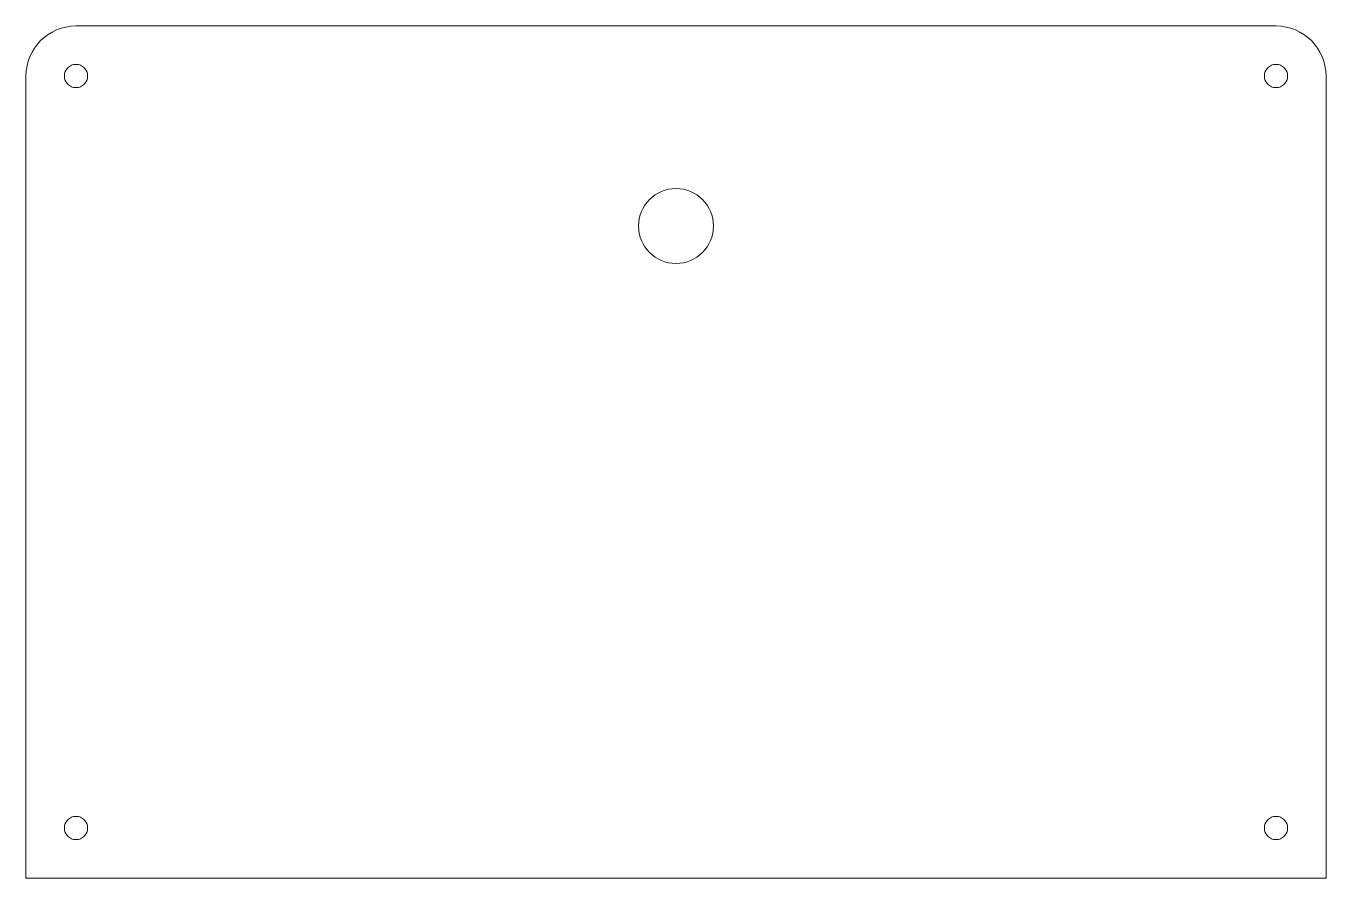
# Model space of a CAD drawing. Header units: inches. Extents: x 0 to 6.5, y 0 to 4.26.
import ezdxf

# ---------------------------------------------------------------- set-up
doc = ezdxf.new("R2010")
doc.units = ezdxf.units.IN
doc.header["$MEASUREMENT"] = 0

msp = doc.modelspace()

# ---------------------------------------------------------------- linework, layer by layer
at = {"color": 7, "linetype": 'Continuous', "lineweight": 15}
for p, q in [((6.25, 4.26), (0.25, 4.26)), ((0, 4.01), (0, 0)), ((6.5, 0), (6.5, 4.01)), ((0, 0), (6.5, 0))]:
    msp.add_line(p, q, dxfattribs=at)
for centre, radius in [((0.25, 4.01), 0.058), ((6.25, 4.01), 0.058), ((3.25, 3.26), 0.1875), ((0.25, 0.25), 0.058), ((6.25, 0.25), 0.058)]:
    msp.add_circle(centre, radius, dxfattribs=at)
for centre, start, end in [((0.25, 4.01), 90, 180), ((6.25, 4.01), 0, 90)]:
    msp.add_arc(centre, 0.25, start, end, dxfattribs=at)

doc.saveas('drawing.dxf')
